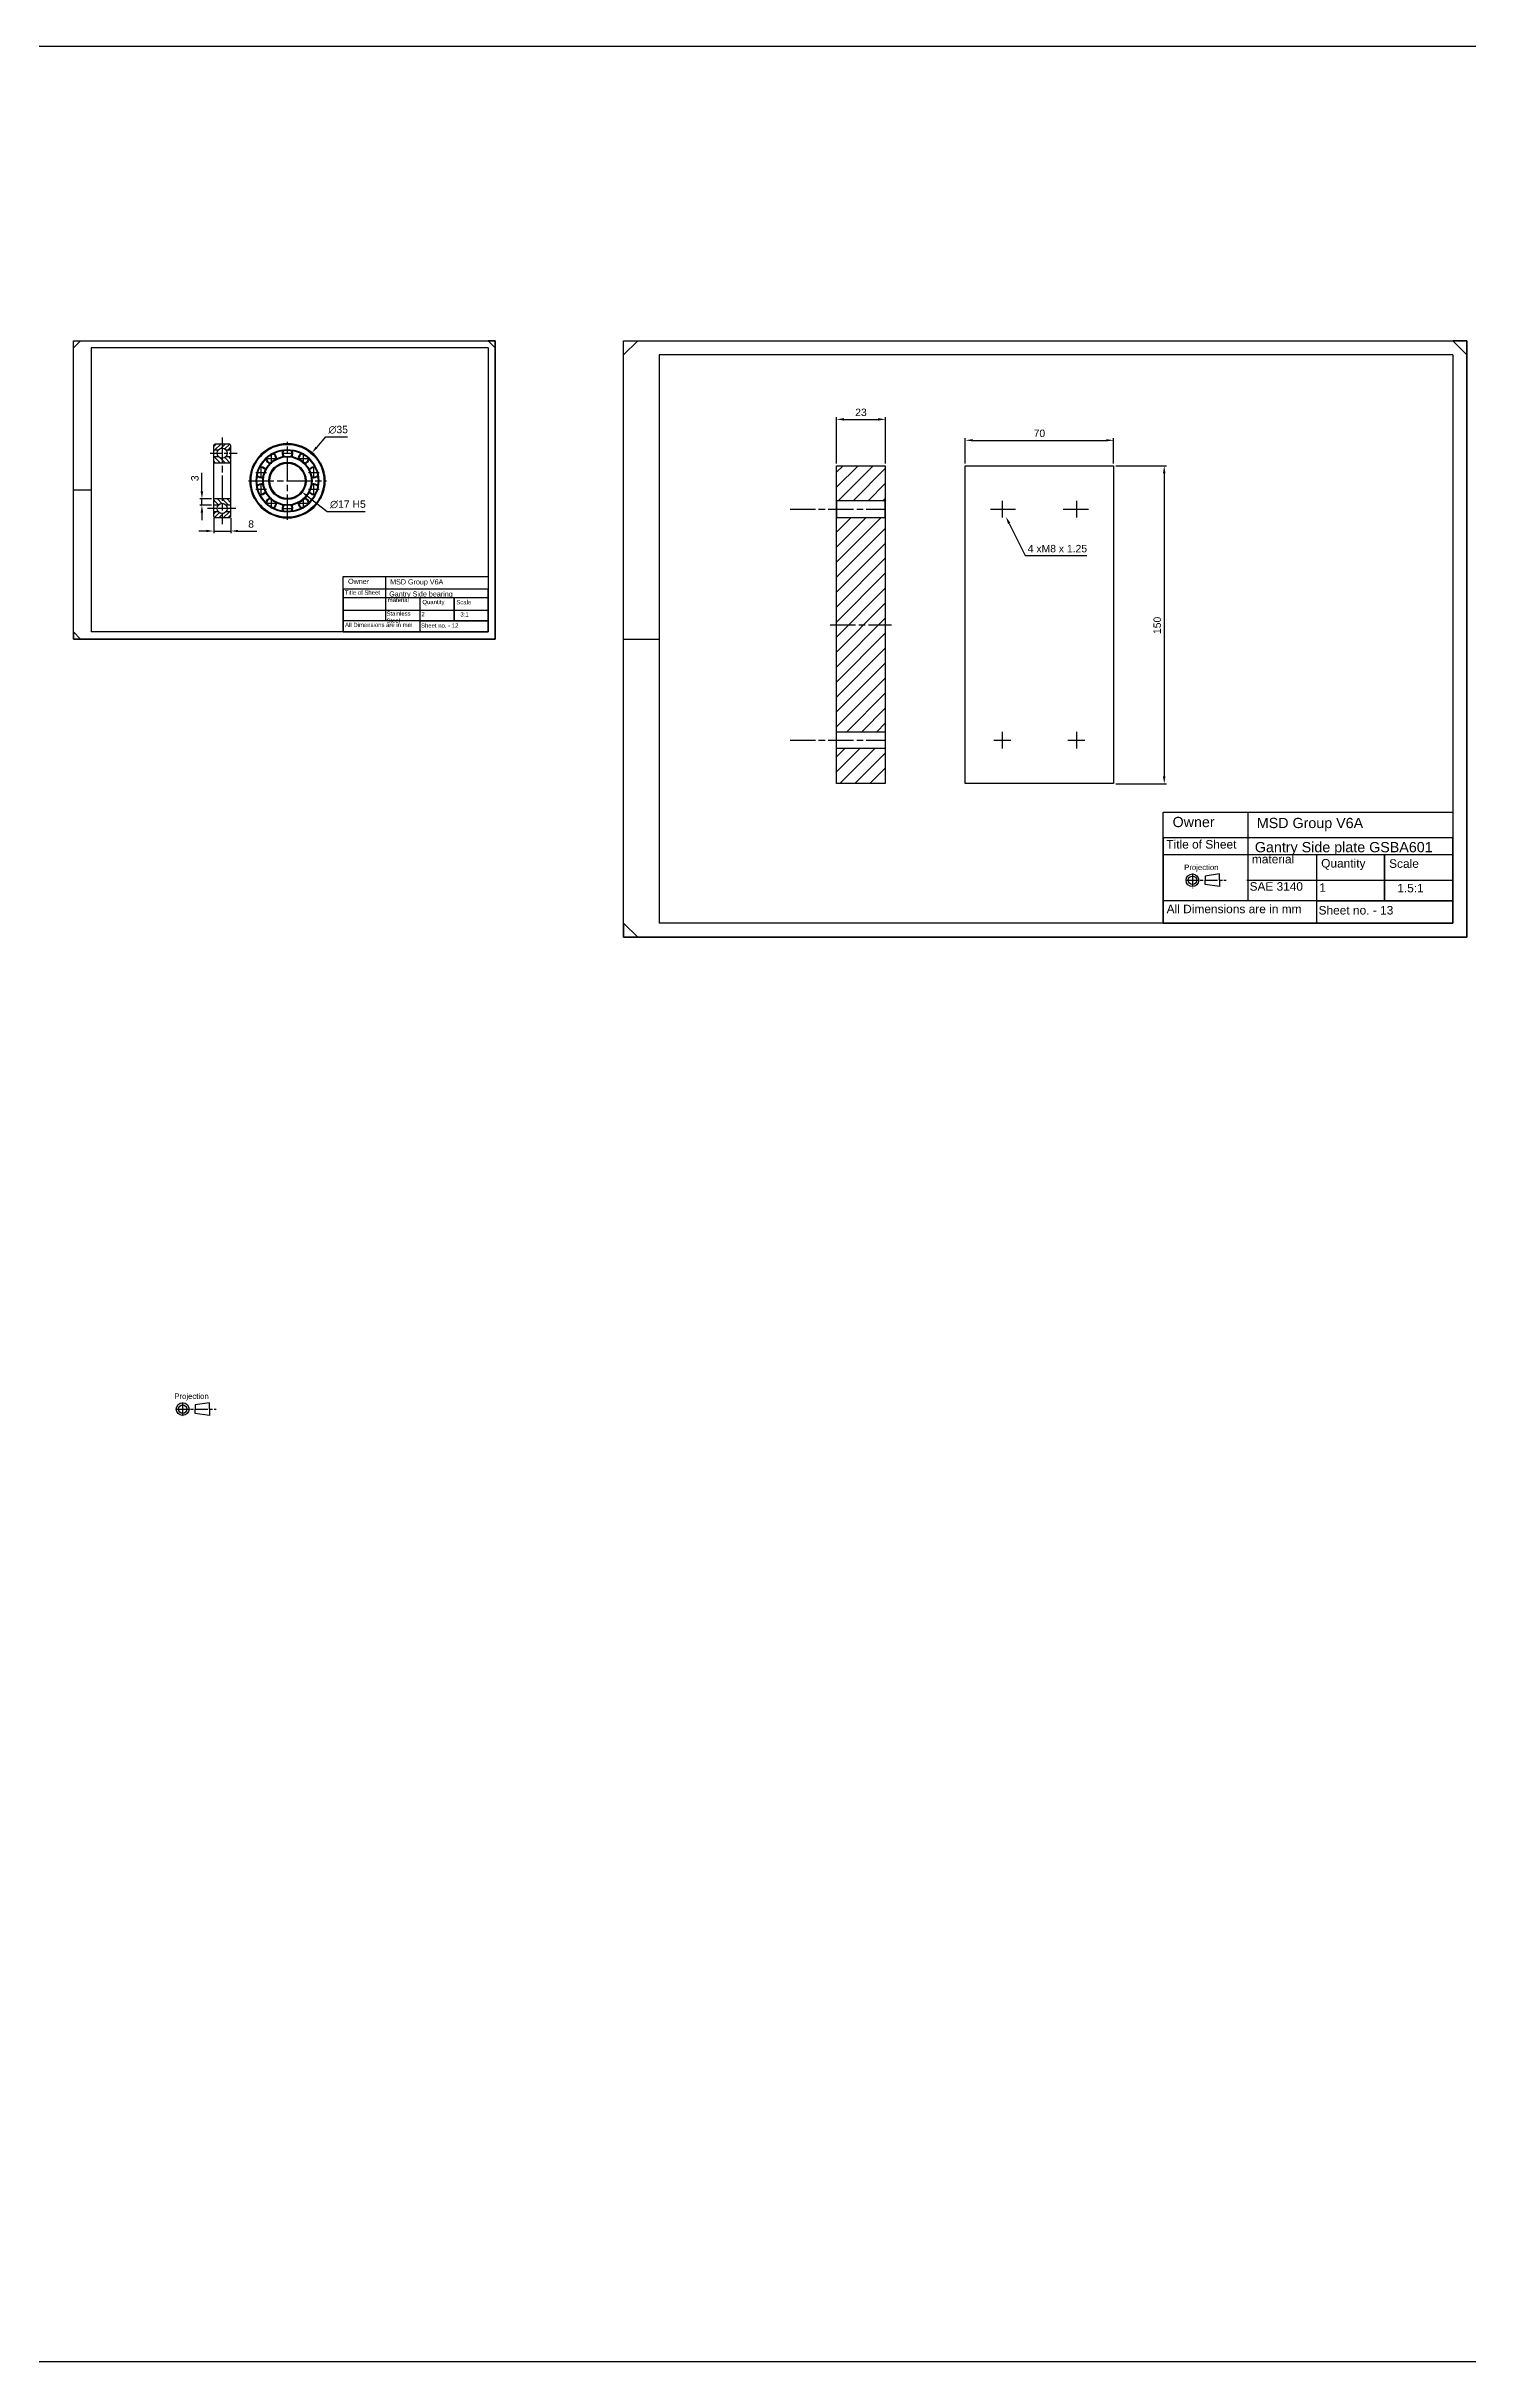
# Model space of a CAD drawing. Header units: millimetres. Extents: x -15074 to 21675, y -7568 to 6574.
# Drawn here: x -175 to 496, y 1536 to 2629 of the extents above; entities that cross this region are included whole.
import ezdxf

# ---------------------------------------------------------------- set-up
doc = ezdxf.new("R2010")
doc.units = ezdxf.units.MM
doc.linetypes.add('AM_ISO08W050', pattern=[18, 12, -1.5, 3, -1.5])
doc.linetypes.add('AM_ISO08W050x2', pattern=[9, 6, -0.75, 1.5, -0.75])
for name, color, linetype, lineweight in [('AM_0', 7, 'Continuous', 50), ('AM_4', 92, 'Continuous', 25), ('AM_5', 250, 'Continuous', 25), ('AM_7', 142, 'AM_ISO08W050', 25), ('AM_8', 1, 'Continuous', 25)]:
    doc.layers.add(name, color=color, linetype=linetype, lineweight=lineweight)
doc.styles.get("Standard").update_dxf_attribs({"font": 'arial.ttf'})
doc.dimstyles.new('AM_ISO$0', dxfattribs={"dimtxt": 3.5, "dimasz": 3.5, "dimexe": 1, "dimexo": 1, "dimgap": 1.5, "dimtad": 1, "dimdsep": 46, "dimtxsty": 'Standard', "dimcen": 0, "dimclrd": 256, "dimclre": 256, "dimclrt": 250, "dimadec": 0, "dimazin": 2, "dimtp": 0.1, "dimtm": 0.1, "dimtfac": 0.71, "dimtdec": 3, "dimtmove": 0, "dimatfit": 3, "dimfxl": 1, "dimlwd": -1, "dimlwe": -1, "dimarcsym": 1})
doc.dimstyles.new('AM_ISO$3', dxfattribs={"dimtxt": 3.5, "dimasz": 3.5, "dimexe": 1, "dimexo": 1, "dimgap": 1.5, "dimtad": 1, "dimtoh": 1, "dimdsep": 46, "dimtxsty": 'Standard', "dimcen": 0, "dimclrd": 256, "dimclre": 256, "dimclrt": 250, "dimadec": 0, "dimazin": 2, "dimtp": 0.1, "dimtm": 0.1, "dimtfac": 0.71, "dimtdec": 3, "dimtofl": 0, "dimtmove": 0, "dimatfit": 0, "dimfxl": 1, "dimlwd": -1, "dimlwe": -1, "dimarcsym": 1})
pattern_1 = [(45, (-106.8494, 63.4972), (-1.0606602, 1.0606602), [])]
pattern_2 = [(135, (-106.8494, 63.4972), (-1.145513, -1.145513), [])]
pattern_3 = [(45, (-348.963, -0.262), (-3.535534, 3.535534), [])]

# ---------------------------------------------------------------- blocks, each defined once
blk = doc.blocks.new('1_SKF_16003_PART3_1_0_in_SKF_16003_2')
at = {"layer": 'AM_0'}
for start, end in [(352.7472, 74.445), (177.555, 259.2528)]:
    blk.add_arc((-7.6, 10.5), 2.38, start, end, dxfattribs=at)
at = {"layer": 'AM_7'}
for p, q in [((-7.6, 8), (-7.6, 13)), ((-10.1, 10.5), (-5.1, 10.5))]:
    blk.add_line(p, q, dxfattribs=at)
blk = doc.blocks.new('2_SKF_16003_PART3_2_0_in_SKF_16003_2')
at = {"layer": 'AM_0'}
for start, end in [(213.555, 295.2528), (28.7472, 110.445)]:
    blk.add_arc((-12.4, 4), 2.38, start, end, dxfattribs=at)
at = {"layer": 'AM_7'}
for p, q in [((-14.9, 4), (-9.9, 4)), ((-12.4, 1.5), (-12.4, 6.5))]:
    blk.add_line(p, q, dxfattribs=at)
blk = doc.blocks.new('3_SKF_16003_PART3_3_0_in_SKF_16003_2')
at = {"layer": 'AM_0'}
for start, end in [(64.7472, 146.445), (249.555, 331.2528)]:
    blk.add_arc((-12.4, -4), 2.38, start, end, dxfattribs=at)
at = {"layer": 'AM_7'}
for p, q in [((-14.9, -4), (-9.9, -4)), ((-12.4, -6.5), (-12.4, -1.5))]:
    blk.add_line(p, q, dxfattribs=at)
blk = doc.blocks.new('4_SKF_16003_PART3_4_0_in_SKF_16003_2')
at = {"layer": 'AM_0'}
for start, end in [(100.7472, 182.445), (285.555, 7.2528)]:
    blk.add_arc((-7.6, -10.5), 2.38, start, end, dxfattribs=at)
at = {"layer": 'AM_7'}
for p, q in [((-10.1, -10.5), (-5.1, -10.5)), ((-7.6, -13), (-7.6, -8))]:
    blk.add_line(p, q, dxfattribs=at)
blk = doc.blocks.new('5_SKF_16003_PART3_5_0_in_SKF_16003_2')
at = {"layer": 'AM_0'}
for start, end in [(136.74717546, 218.44496754), (321.55503246, 43.25282454)]:
    blk.add_arc((0, -13), 2.381, start, end, dxfattribs=at)
at = {"layer": 'AM_7'}
blk.add_line((-2.50005, -13), (2.50005, -13), dxfattribs=at)
blk = doc.blocks.new('6_SKF_16003_PART3_6_0_in_SKF_16003_2')
at = {"layer": 'AM_0'}
for start, end in [(172.7472, 254.445), (357.555, 79.2528)]:
    blk.add_arc((7.6, -10.5), 2.38, start, end, dxfattribs=at)
at = {"layer": 'AM_7'}
for p, q in [((5.1, -10.5), (10.1, -10.5)), ((7.6, -13), (7.6, -8))]:
    blk.add_line(p, q, dxfattribs=at)
blk = doc.blocks.new('7_SKF_16003_PART3_7_0_in_SKF_16003_2')
at = {"layer": 'AM_0'}
for start, end in [(208.7472, 290.445), (33.555, 115.2528)]:
    blk.add_arc((12.4, -4), 2.38, start, end, dxfattribs=at)
at = {"layer": 'AM_7'}
for p, q in [((9.9, -4), (14.9, -4)), ((12.4, -6.5), (12.4, -1.5))]:
    blk.add_line(p, q, dxfattribs=at)
blk = doc.blocks.new('8_SKF_16003_PART3_8_0_in_SKF_16003_2')
at = {"layer": 'AM_0'}
for start, end in [(69.555, 151.2528), (244.7472, 326.445)]:
    blk.add_arc((12.4, 4), 2.38, start, end, dxfattribs=at)
at = {"layer": 'AM_7'}
for p, q in [((9.9, 4), (14.9, 4)), ((12.4, 1.5), (12.4, 6.5))]:
    blk.add_line(p, q, dxfattribs=at)
blk = doc.blocks.new('9_SKF_16003_PART3_9_0_in_SKF_16003_2')
at = {"layer": 'AM_0'}
for start, end in [(105.555, 187.2528), (280.7472, 2.445)]:
    blk.add_arc((7.6, 10.5), 2.38, start, end, dxfattribs=at)
at = {"layer": 'AM_7'}
for p, q in [((7.6, 8), (7.6, 13)), ((5.1, 10.5), (10.1, 10.5))]:
    blk.add_line(p, q, dxfattribs=at)
blk = doc.blocks.new('10_SKF_16003_PART3_10_0_in_SKF_16003_2')
at = {"layer": 'AM_0'}
for start, end in [(141.55503246, 223.25282454), (316.74717546, 38.44496754)]:
    blk.add_arc((0, 13), 2.381, start, end, dxfattribs=at)
at = {"layer": 'AM_7'}
blk.add_line((-2.50005, 13), (2.50005, 13), dxfattribs=at)
blk = doc.blocks.new('11_SKF_16003_PART2_0_in_SKF_16003_2')
at = {"layer": 'AM_0'}
for radius in [17.5, 14.6]:
    blk.add_circle((0, 0), radius, dxfattribs=at)
at = {"layer": 'AM_4'}
for radius in [17.2, 14.7]:
    blk.add_circle((0, 0), radius, dxfattribs=at)
at = {"layer": 'AM_7'}
for p, q in [((0, -18.375), (0, 18.375)), ((-18.375, 0), (18.375, 0))]:
    blk.add_line(p, q, dxfattribs=at)
blk = doc.blocks.new('12_SKF_16003_PART1_0_in_SKF_16003_2')
at = {"layer": 'AM_0'}
for radius in [11.5, 8.5]:
    blk.add_circle((0, 0), radius, dxfattribs=at)
at = {"layer": 'AM_4'}
for radius in [11.4, 8.8]:
    blk.add_circle((0, 0), radius, dxfattribs=at)
blk = doc.blocks.new('*D185')
at = {"layer": 'AM_5', "linetype": 'ByBlock', "transparency": 16777216}
for p, q in [((-47.2, 2439.4), (-43, 2444.3)), ((-43, 2444.3), (-32.7, 2444.3))]:
    blk.add_line(p, q, dxfattribs=at)
at = {"layer": 'AM_5', "transparency": 16777216}
blk.add_solid([(-47.7, 2439.8), (-46.8, 2439.1), (-49.5, 2436.8)], dxfattribs=at)
at = {"layer": 'Defpoints', "color": 0, "transparency": 16777216}
for p in [(-49.5, 2436.8), (-72.5, 2410.4)]:
    blk.add_point(p, dxfattribs=at)
at = {"layer": 'AM_5', "color": 250, "transparency": 16777216, "insert": (-37.1, 2447.7), "char_height": 3.5, "attachment_point": 5}
blk.add_mtext('∅35', dxfattribs=at)
blk = doc.blocks.new('*D186')
at = {"layer": 'AM_5', "linetype": 'ByBlock', "transparency": 16777216}
for p, q in [((-51.5, 2416.3), (-42.3, 2409.2)), ((-42.3, 2409.2), (-24.3, 2409.2))]:
    blk.add_line(p, q, dxfattribs=at)
at = {"layer": 'AM_5', "transparency": 16777216}
blk.add_solid([(-51.2, 2416.8), (-51.9, 2415.8), (-54.3, 2418.4)], dxfattribs=at)
at = {"layer": 'Defpoints', "color": 0, "transparency": 16777216}
for p in [(-67.8, 2428.8), (-54.3, 2418.4)]:
    blk.add_point(p, dxfattribs=at)
at = {"layer": 'AM_5', "color": 250, "transparency": 16777216, "insert": (-32.5, 2412.5), "char_height": 3.5, "attachment_point": 5}
blk.add_mtext('∅17{}{\\C250; H5}', dxfattribs=at)
blk = doc.blocks.new('*D187')
at = {"layer": 'AM_5', "linetype": 'ByBlock', "transparency": 16777216}
for p, q in [((-95.8, 2406.1), (-95.8, 2398.9)), ((-87.8, 2406.1), (-87.8, 2398.9)), ((-99.3, 2399.9), (-102.8, 2399.9)), ((-95.8, 2399.9), (-87.8, 2399.9)), ((-84.3, 2399.9), (-75.5, 2399.9))]:
    blk.add_line(p, q, dxfattribs=at)
at = {"layer": 'AM_5', "transparency": 16777216}
for points in [[(-99.3, 2400.5), (-99.3, 2399.4), (-95.8, 2399.9)], [(-84.3, 2400.5), (-84.3, 2399.4), (-87.8, 2399.9)]]:
    blk.add_solid(points, dxfattribs=at)
at = {"layer": 'Defpoints', "color": 0, "transparency": 16777216}
for p in [(-95.8, 2407.1), (-87.8, 2407.1), (-87.8, 2399.9)]:
    blk.add_point(p, dxfattribs=at)
at = {"layer": 'AM_5', "color": 250, "transparency": 16777216, "insert": (-78.2, 2403.2), "char_height": 3.5, "attachment_point": 5}
blk.add_mtext('8', dxfattribs=at)
blk = doc.blocks.new('*D188')
at = {"layer": 'AM_5', "linetype": 'ByBlock', "transparency": 16777216}
for p, q in [((-101.4, 2418.6), (-101.4, 2427.4)), ((-96.8, 2415.1), (-102.4, 2415.1)), ((-101.4, 2412.1), (-101.4, 2415.1)), ((-96.8, 2412.1), (-102.4, 2412.1)), ((-101.4, 2408.6), (-101.4, 2405.1))]:
    blk.add_line(p, q, dxfattribs=at)
at = {"layer": 'AM_5', "transparency": 16777216}
for points in [[(-102, 2418.6), (-100.8, 2418.6), (-101.4, 2415.1)], [(-102, 2408.6), (-100.8, 2408.6), (-101.4, 2412.1)]]:
    blk.add_solid(points, dxfattribs=at)
at = {"layer": 'Defpoints', "color": 0, "transparency": 16777216}
for p in [(-101.4, 2415.1), (-95.8, 2415.1), (-95.8, 2412.1)]:
    blk.add_point(p, dxfattribs=at)
at = {"layer": 'AM_5', "color": 250, "transparency": 16777216, "insert": (-104.7, 2424.8), "char_height": 3.5, "attachment_point": 5, "rotation": 90}
blk.add_mtext('3', dxfattribs=at)
blk = doc.blocks.new('*D189')
at = {"layer": 'AM_5', "linetype": 'ByBlock', "transparency": 16777216}
for p, q in [((198.1, 2431.7), (198.1, 2453.6)), ((201.6, 2452.6), (217.6, 2452.6)), ((221.1, 2431.7), (221.1, 2453.6))]:
    blk.add_line(p, q, dxfattribs=at)
at = {"layer": 'AM_5', "transparency": 16777216}
for points in [[(201.6, 2453.2), (201.6, 2452), (198.1, 2452.6)], [(217.6, 2453.2), (217.6, 2452), (221.1, 2452.6)]]:
    blk.add_solid(points, dxfattribs=at)
at = {"layer": 'Defpoints', "color": 0, "transparency": 16777216}
for p in [(221.1, 2452.6), (198.1, 2430.7), (221.1, 2430.7)]:
    blk.add_point(p, dxfattribs=at)
at = {"layer": 'AM_5', "color": 250, "transparency": 16777216, "insert": (209.6, 2455.9), "char_height": 3.5, "attachment_point": 5}
blk.add_mtext('23', dxfattribs=at)
blk = doc.blocks.new('*D190')
at = {"layer": 'AM_5', "linetype": 'ByBlock', "transparency": 16777216}
for p, q in [((258.8, 2431.7), (258.8, 2443.7)), ((262.3, 2442.7), (325.3, 2442.7)), ((328.8, 2431.7), (328.8, 2443.7))]:
    blk.add_line(p, q, dxfattribs=at)
at = {"layer": 'AM_5', "transparency": 16777216}
for points in [[(262.3, 2443.3), (262.3, 2442.2), (258.8, 2442.7)], [(325.3, 2443.3), (325.3, 2442.2), (328.8, 2442.7)]]:
    blk.add_solid(points, dxfattribs=at)
at = {"layer": 'Defpoints', "color": 0, "transparency": 16777216}
for p in [(328.8, 2442.7), (258.8, 2430.7), (328.8, 2430.7)]:
    blk.add_point(p, dxfattribs=at)
at = {"layer": 'AM_5', "color": 250, "transparency": 16777216, "insert": (293.8, 2446), "char_height": 3.5, "attachment_point": 5}
blk.add_mtext('70', dxfattribs=at)
blk = doc.blocks.new('*D191')
at = {"layer": 'AM_5', "linetype": 'ByBlock', "transparency": 16777216}
for p, q in [((329.8, 2430.7), (353.7, 2430.7)), ((352.7, 2427.2), (352.7, 2284.2)), ((329.8, 2280.7), (353.7, 2280.7))]:
    blk.add_line(p, q, dxfattribs=at)
at = {"layer": 'AM_5', "transparency": 16777216}
for points in [[(352.1, 2427.2), (353.3, 2427.2), (352.7, 2430.7)], [(352.1, 2284.2), (353.3, 2284.2), (352.7, 2280.7)]]:
    blk.add_solid(points, dxfattribs=at)
at = {"layer": 'Defpoints', "color": 0, "transparency": 16777216}
for p in [(328.8, 2430.7), (328.8, 2280.7), (352.7, 2280.7)]:
    blk.add_point(p, dxfattribs=at)
at = {"layer": 'AM_5', "color": 250, "transparency": 16777216, "insert": (349.4, 2355.4), "char_height": 3.5, "attachment_point": 5, "rotation": 90}
blk.add_mtext('150', dxfattribs=at)
blk = doc.blocks.new('*D192')
at = {"layer": 'AM_5', "linetype": 'ByBlock', "transparency": 16777216}
for p, q in [((279.5, 2403.5), (287, 2388.3)), ((287, 2388.3), (316.2, 2388.3))]:
    blk.add_line(p, q, dxfattribs=at)
at = {"layer": 'AM_5', "transparency": 16777216}
blk.add_solid([(280.1, 2403.8), (279, 2403.2), (278, 2406.6)], dxfattribs=at)
at = {"layer": 'Defpoints', "color": 0, "transparency": 16777216}
for p in [(274.5, 2413.8), (278, 2406.6)]:
    blk.add_point(p, dxfattribs=at)
at = {"layer": 'AM_5', "color": 250, "transparency": 16777216, "insert": (302.3, 2391.6), "char_height": 3.5, "attachment_point": 5}
blk.add_mtext('4 xM8 x 1.25', dxfattribs=at)

msp = doc.modelspace()

# ---------------------------------------------------------------- hatches: boundary and pattern name
at = {"layer": 'AM_8', "true_color": 0x000000}
h = msp.add_hatch(dxfattribs=at)
h.set_pattern_fill('_U', color=18, scale=1.5, angle=45, style=0, pattern_type=0)
h.set_pattern_definition(pattern_1)
edge = h.paths.add_edge_path()
edge.add_line((-95.834, 2440.106), (-95.834, 2438.206))
edge.add_line((-95.834, 2438.206), (-93.597, 2438.206))
edge.add_arc((-91.834, 2436.606), 2.381, 42.220574, 137.779426, ccw=False)
edge.add_line((-90.07, 2438.206), (-87.834, 2438.206))
edge.add_line((-87.834, 2438.206), (-87.834, 2440.106))
edge.add_arc((-88.834, 2440.106), 1, 0, 90)
edge.add_line((-88.834, 2441.106), (-94.834, 2441.106))
edge.add_arc((-94.834, 2440.106), 1, 90, 180)
h = msp.add_hatch(dxfattribs=at)
h.set_pattern_fill('_U', color=18, scale=1.62, angle=135, style=0, pattern_type=0)
h.set_pattern_definition(pattern_2)
edge = h.paths.add_edge_path()
edge.add_line((-95.834, 2435.106), (-95.834, 2432.106))
edge.add_line((-95.834, 2432.106), (-87.834, 2432.106))
edge.add_line((-87.834, 2432.106), (-87.834, 2435.106))
edge.add_line((-87.834, 2435.106), (-89.985, 2435.106))
edge.add_arc((-91.834, 2436.606), 2.381, 219.049193, 320.950807, ccw=False)
edge.add_line((-93.683, 2435.106), (-95.834, 2435.106))
h = msp.add_hatch(dxfattribs=at)
h.set_pattern_fill('_U', color=18, scale=5, angle=45, style=0, pattern_type=0)
h.set_pattern_definition(pattern_3)
h.paths.add_polyline_path([(221.074, 2430.74), (198.074, 2430.74), (198.074, 2414.24), (221.074, 2414.24)])
h = msp.add_hatch(dxfattribs=at)
h.set_pattern_fill('_U', color=18, scale=1.62, angle=135, style=0, pattern_type=0)
h.set_pattern_definition(pattern_2)
edge = h.paths.add_edge_path()
edge.add_line((-89.985, 2412.106), (-87.834, 2412.106))
edge.add_line((-87.834, 2412.106), (-87.834, 2415.106))
edge.add_line((-87.834, 2415.106), (-95.834, 2415.106))
edge.add_line((-95.834, 2415.106), (-95.834, 2412.106))
edge.add_line((-95.834, 2412.106), (-93.683, 2412.106))
edge.add_arc((-91.834, 2410.606), 2.381, 39.049193, 140.950807, ccw=False)
h = msp.add_hatch(dxfattribs=at)
h.set_pattern_fill('_U', color=18, scale=1.5, angle=45, style=0, pattern_type=0)
h.set_pattern_definition(pattern_1)
edge = h.paths.add_edge_path()
edge.add_line((-87.834, 2407.106), (-87.834, 2409.006))
edge.add_line((-87.834, 2409.006), (-90.07, 2409.006))
edge.add_arc((-91.834, 2410.606), 2.381, 222.220574, 317.779426, ccw=False)
edge.add_line((-93.597, 2409.006), (-95.834, 2409.006))
edge.add_line((-95.834, 2409.006), (-95.834, 2407.106))
edge.add_arc((-94.834, 2407.106), 1, 180, 270)
edge.add_line((-94.834, 2406.106), (-88.834, 2406.106))
edge.add_arc((-88.834, 2407.106), 1, 270, 360)
h = msp.add_hatch(dxfattribs=at)
h.set_pattern_fill('_U', color=18, scale=5, angle=45, style=0, pattern_type=0)
h.set_pattern_definition(pattern_3)
h.paths.add_polyline_path([(198.074, 2406.24), (198.074, 2305.24), (221.074, 2305.24), (221.074, 2406.24)])
h = msp.add_hatch(dxfattribs=at)
h.set_pattern_fill('_U', color=18, scale=5, angle=45, style=0, pattern_type=0)
h.set_pattern_definition(pattern_3)
h.paths.add_polyline_path([(198.074, 2297.24), (198.074, 2280.74), (221.074, 2280.74), (221.074, 2297.24)])

# ---------------------------------------------------------------- linework, layer by layer
for p, q in [((-161.979, 2486.325), (-158.629, 2489.675)), ((-153.604, 2486.325), (-153.604, 2482.975)), ((37.011, 2486.325), (33.661, 2489.675)), ((33.661, 2486.325), (33.661, 2482.975)), ((97.555, 2482.975), (104.255, 2489.675)), ((114.305, 2482.975), (114.305, 2476.275)), ((495.535, 2482.975), (488.835, 2489.675)), ((488.835, 2482.975), (488.835, 2476.275)), ((258.759, 2430.74), (276.259, 2430.74)), ((-161.979, 2419.325), (-153.604, 2419.325)), ((-161.979, 2352.325), (-158.629, 2348.975)), ((1.501, 2357.551), (1.501, 2352.325)), ((97.555, 2348.975), (114.305, 2348.975)), ((366.029, 2235.143), (366.029, 2235.143)), ((366.029, 2235.143), (366.029, 2235.143)), ((378.748, 2238.137), (371.991, 2237.13)), ((378.748, 2232.15), (371.991, 2233.157)), ((378.748, 2237.13), (378.748, 2238.137)), ((378.748, 2233.157), (378.748, 2232.15)), ((424.515, 2225.427), (424.515, 2214.975)), ((97.555, 2214.975), (104.255, 2208.275)), ((-97.764, 1988.628), (-104.521, 1987.621)), ((-97.764, 1987.621), (-97.764, 1988.628)), ((-110.483, 1985.635), (-110.483, 1985.635)), ((-110.483, 1985.635), (-110.483, 1985.635)), ((-97.764, 1982.641), (-104.521, 1983.648)), ((-97.764, 1983.648), (-97.764, 1982.641))]:
    msp.add_line(p, q)
for points in [[(-788.894, 2628.605), (1889.876, 2628.605), (1889.876, 1536.233), (-788.894, 1536.233)], [(-161.979, 2489.675), (37.011, 2489.675), (37.011, 2348.975), (-161.979, 2348.975)], [(97.555, 2489.675), (495.535, 2489.675), (495.535, 2208.275), (97.555, 2208.275)], [(-95.834, 2432.106), (-87.834, 2432.106), (-87.834, 2415.106), (-95.834, 2415.106)], [(198.074, 2430.74), (221.074, 2430.74), (221.074, 2280.74), (198.074, 2280.74)], [(258.759, 2430.74), (328.759, 2430.74), (328.759, 2280.74), (258.759, 2280.74)], [(198.074, 2406.24), (221.074, 2406.24), (221.074, 2414.24), (198.074, 2414.24)], [(-34.679, 2378.455), (33.661, 2378.455), (33.661, 2352.325), (-34.679, 2352.325)], [(-34.679, 2352.325), (33.661, 2352.325), (33.661, 2372.425), (-34.679, 2372.425)], [(-34.679, 2352.325), (33.661, 2352.325), (33.661, 2368.405), (-34.679, 2368.405)], [(-34.679, 2352.325), (33.661, 2352.325), (33.661, 2362.375), (-34.679, 2362.375)], [(17.581, 2368.405), (1.501, 2368.405), (1.501, 2357.551), (17.581, 2357.551)], [(33.661, 2368.405), (17.581, 2368.405), (17.581, 2357.551), (33.661, 2357.551)], [(-34.679, 2352.325), (33.661, 2352.325), (33.661, 2357.551), (-34.679, 2357.551)], [(198.074, 2305.24), (221.074, 2305.24), (221.074, 2297.24), (198.074, 2297.24)], [(352.155, 2267.235), (488.835, 2267.235), (488.835, 2214.975), (352.155, 2214.975)], [(352.155, 2214.975), (488.835, 2214.975), (488.835, 2255.175), (352.155, 2255.175)], [(352.155, 2214.975), (488.835, 2214.975), (488.835, 2247.135), (352.155, 2247.135)], [(456.675, 2247.135), (424.515, 2247.135), (424.515, 2225.427), (456.675, 2225.427)], [(488.835, 2247.135), (456.675, 2247.135), (456.675, 2225.427), (488.835, 2225.427)], [(352.155, 2214.975), (488.835, 2214.975), (488.835, 2225.427), (352.155, 2225.427)]]:
    msp.add_lwpolyline(points, close=True)
for points in [[(-153.604, 2348.975), (-161.979, 2348.975), (-161.979, 2489.675), (-153.604, 2489.675)], [(-161.979, 2486.325), (-161.979, 2489.675), (37.011, 2489.675), (37.011, 2486.325)], [(-153.604, 2486.325), (-153.604, 2352.325)], [(33.661, 2486.325), (-153.604, 2486.325)], [(33.661, 2348.975), (37.011, 2348.975), (37.011, 2489.675), (33.661, 2489.675)], [(33.661, 2486.325), (33.661, 2352.325)], [(114.305, 2208.275), (97.555, 2208.275), (97.555, 2489.675), (114.305, 2489.675)], [(97.555, 2482.975), (97.555, 2489.675), (495.535, 2489.675), (495.535, 2482.975)], [(114.305, 2482.975), (114.305, 2214.975)], [(488.835, 2482.975), (114.305, 2482.975)], [(488.835, 2208.275), (495.535, 2208.275), (495.535, 2489.675), (488.835, 2489.675)], [(488.835, 2482.975), (488.835, 2214.975)], [(-93.597, 2409.006), (-95.834, 2409.006), (-95.834, 2438.206), (-93.597, 2438.206)], [(-90.07, 2438.206), (-87.834, 2438.206), (-87.834, 2409.006), (-90.07, 2409.006)], [(-93.683, 2412.106), (-95.834, 2412.106), (-95.834, 2435.106), (-93.683, 2435.106)], [(-89.985, 2435.106), (-87.834, 2435.106), (-87.834, 2412.106), (-89.985, 2412.106)], [(-14.579, 2357.551), (-14.579, 2378.455), (33.661, 2378.455), (33.661, 2352.325), (-14.579, 2352.325)], [(-161.979, 2352.325), (-161.979, 2348.975), (37.011, 2348.975), (37.011, 2352.325)], [(33.661, 2352.325), (-153.604, 2352.325)], [(392.355, 2225.427), (392.355, 2267.235), (488.835, 2267.235), (488.835, 2214.975), (392.355, 2214.975)], [(352.155, 2235.075), (352.155, 2214.975), (488.835, 2214.975), (488.835, 2235.075), (391.65, 2235.075)], [(371.991, 2237.13), (371.991, 2235.143)], [(371.991, 2233.157), (371.991, 2235.143)], [(378.748, 2235.143), (378.748, 2237.13)], [(378.748, 2235.143), (378.748, 2233.157)], [(97.555, 2214.975), (97.555, 2208.275), (495.535, 2208.275), (495.535, 2214.975)], [(488.835, 2214.975), (114.305, 2214.975)], [(-104.521, 1987.621), (-104.521, 1985.635)], [(-104.521, 1983.648), (-104.521, 1985.635)], [(-97.764, 1985.635), (-97.764, 1987.621)], [(-97.764, 1985.635), (-97.764, 1983.648)]]:
    msp.add_lwpolyline(points)
msp.add_lwpolyline([(-94.834, 2441.106), (-88.834, 2441.106, -0.41421356), (-87.834, 2440.106), (-87.834, 2407.106, -0.41421356), (-88.834, 2406.106), (-94.834, 2406.106, -0.41421356), (-95.834, 2407.106), (-95.834, 2440.106, -0.41421356)], format="xyb", close=True)
for centre, radius in [((-91.834, 2436.606), 2.381), ((-91.834, 2410.606), 2.381), ((366.029, 2235.143), 2.993), ((366.029, 2235.143), 1.986), ((-110.483, 1985.635), 2.993), ((-110.483, 1985.635), 1.986)]:
    msp.add_circle(centre, radius)
at = {"layer": 'AM_7', "linetype": 'AM_ISO08W050x2'}
for p, q in [((-97.578, 2436.606), (-84.834, 2436.606)), ((-85.457, 2410.614), (-98.834, 2410.606)), ((362.898, 2235.143), (381.879, 2235.143)), ((366.029, 2238.275), (366.029, 2231.494)), ((366.029, 2235.143), (366.029, 2235.143)), ((366.029, 2235.143), (366.029, 2235.143)), ((-110.483, 1988.766), (-110.483, 1981.986)), ((-113.614, 1985.635), (-94.633, 1985.635)), ((-110.483, 1985.635), (-110.483, 1985.635)), ((-110.483, 1985.635), (-110.483, 1985.635))]:
    msp.add_line(p, q, dxfattribs=at)
at = {"layer": 'AM_7'}
for p, q in [((-91.834, 2444.106), (-91.834, 2403.106)), ((276.259, 2414.24), (276.259, 2406.24)), ((311.259, 2414.24), (311.259, 2406.24)), ((176.127, 2410.24), (221.074, 2410.24)), ((270.753, 2410.237), (282.464, 2410.262)), ((304.978, 2410.24), (318.338, 2410.24)), ((195.074, 2355.74), (224.074, 2355.74)), ((276.259, 2305.24), (276.259, 2297.24)), ((311.259, 2305.24), (311.259, 2297.24)), ((176.127, 2301.24), (221.074, 2301.24)), ((272.259, 2301.24), (280.259, 2301.24)), ((307.259, 2301.24), (315.259, 2301.24))]:
    msp.add_line(p, q, dxfattribs=at)

# ---------------------------------------------------------------- block references
for name in ['11_SKF_16003_PART2_0_in_SKF_16003_2', '1_SKF_16003_PART3_1_0_in_SKF_16003_2', '10_SKF_16003_PART3_10_0_in_SKF_16003_2', '9_SKF_16003_PART3_9_0_in_SKF_16003_2', '2_SKF_16003_PART3_2_0_in_SKF_16003_2', '12_SKF_16003_PART1_0_in_SKF_16003_2', '8_SKF_16003_PART3_8_0_in_SKF_16003_2', '3_SKF_16003_PART3_3_0_in_SKF_16003_2', '4_SKF_16003_PART3_4_0_in_SKF_16003_2', '6_SKF_16003_PART3_6_0_in_SKF_16003_2', '7_SKF_16003_PART3_7_0_in_SKF_16003_2', '5_SKF_16003_PART3_5_0_in_SKF_16003_2']:
    msp.add_blockref(name, (-61.034, 2423.606))

# ---------------------------------------------------------------- texts
at = {"attachment_point": 1}
for s, width, gutter_width, heights, insert, char_height in [('Title of Sheet', 18.3443, 5.025, [0], (-33.915, 2371.898), 2.01), (' Owner', 16.95691, 5.025, [0], (-33.375, 2377.366), 2.412), ('Gantry Side bearing', 51.00244, 5.025, [0], (-13.027, 2371.436), 2.412), ('MSD Group V6A', 37.76767, 5.025, [0], (-12.565, 2377.135), 2.412), ('Stainless Steel', 15.03581, 6.25, [0], (-14.265, 2361.962), 2), ('material', 15.22161, 5.025, [0], (-13.721, 2368.405), 2.01), ('2', 13.88722, 6.25, [0], (2.181, 2361.701), 2), ('Quantity', 13.48845, 5.025, [0], (2.62, 2367.431), 2.01), ('Scale', 13.87384, 5.025, [0], (18.652, 2367.354), 2.01), ('\\pxi-3,l4,t4;3:1', 13.71729, 5.025, [0], (18.564, 2361.562), 2.01), ('All Dimensions are in mm', 38.80837, 5.025, [0], (-33.838, 2356.65), 2.01), ('Sheet no. - 12', 29.21213, 5.025, [0.728], (2.003, 2356.342), 2.01), (' Owner', 33.91382, 10.05, [0], (354.762, 2265.057), 4.824), ('MSD Group V6A', 75.53534, 10.05, [0], (396.384, 2264.594), 4.824), ('Title of Sheet', 36.68859, 10.05, [0], (353.683, 2254.121), 4.02), ('Gantry Side plate GSBA601', 102.00488, 10.05, [0], (395.459, 2253.197), 4.824), ('Projection', 23.90215, 13.046, [0], (362.104, 2242.556), 2.6093), ('material', 30.44321, 10.05, [0], (394.072, 2247.135), 4.02), ('Quantity', 26.9769, 10.05, [0], (426.752, 2245.187), 4.02), ('Scale', 27.74767, 10.05, [0], (458.816, 2245.033), 4.02), ('SAE 3140', 30.07162, 12.5, [0], (392.983, 2234.248), 4), ('1', 27.77444, 12.5, [0], (425.874, 2233.726), 4), ('\\pxi-3,l4,t4;1.5:1', 27.43458, 10.05, [0], (458.642, 2233.449), 4.02), ('All Dimensions are in mm', 77.61674, 10.05, [0], (353.837, 2223.624), 4.02), ('Sheet no. - 13', 58.42427, 10.05, [1.456], (425.519, 2223.008), 4.02), ('Projection', 23.90215, 13.046, [0], (-114.408, 1993.047), 2.6093)]:
    msp.add_mtext_dynamic_manual_height_columns(s, width=width, gutter_width=gutter_width, heights=heights, dxfattribs=dict(at, insert=insert, char_height=char_height))

# ---------------------------------------------------------------- dimensions: what is measured, and where the dimension line sits
at = {"layer": 'AM_5'}
for base, p1, p2, angle, picture, middle in [((221.074, 2452.632), (198.074, 2430.74), (221.074, 2430.74), 0, '*D189', (209.574, 2455.921)), ((-101.375, 2415.106), (-95.834, 2412.106), (-95.834, 2415.106), 90, '*D188', (-104.664, 2424.752))]:
    dim = msp.add_linear_dim(base=base, p1=p1, p2=p2, angle=angle, dimstyle='AM_ISO$0', override={"dimpost": ''}, dxfattribs=at)
    dim.commit()
    dim.dimension.update_dxf_attribs({"geometry": picture, "text_midpoint": middle})
dim = msp.add_diameter_dim_2p(p1=(-72.526, 2410.408), p2=(-49.541, 2436.803), dimstyle='AM_ISO$3', override={"dimpost": ''}, dxfattribs=at)
dim.commit()
dim.dimension.update_dxf_attribs({"geometry": '*D185', "text_midpoint": (-37.096, 2444.291), "dimtype": 163})
dim = msp.add_linear_dim(base=(328.759, 2442.74), p1=(258.759, 2430.74), p2=(328.759, 2430.74), angle=0, dimstyle='AM_ISO$0', dxfattribs=at)
dim.commit()
dim.dimension.update_dxf_attribs({"geometry": '*D190', "text_midpoint": (293.759, 2446.027)})
dim = msp.add_diameter_dim_2p(p1=(-67.77, 2428.789), p2=(-54.297, 2418.422), text='<>{}{\\C250; H5}', dimstyle='AM_ISO$3', override={"dimtp": 0.1, "dimtm": 0.1, "dimtdec": 3, "dimtzin": 8}, dxfattribs=at)
dim.commit()
dim.dimension.update_dxf_attribs({"geometry": '*D186', "text_midpoint": (-32.535, 2409.163), "dimtype": 163})
for base, p1, p2, angle, picture, middle in [((352.721, 2280.74), (328.759, 2430.74), (328.759, 2280.74), 90, '*D191', (352.721, 2355.359)), ((-87.834, 2399.945), (-95.834, 2407.106), (-87.834, 2407.106), 0, '*D187', (-78.181, 2399.945))]:
    dim = msp.add_linear_dim(base=base, p1=p1, p2=p2, angle=angle, dimstyle='AM_ISO$0', dxfattribs=at)
    dim.commit()
    dim.dimension.update_dxf_attribs({"geometry": picture, "text_midpoint": middle, "dimtype": 160})
dim = msp.add_diameter_dim_2p(p1=(274.507, 2413.836), p2=(278.011, 2406.644), text='4 xM8 x 1.25', dimstyle='AM_ISO$3', dxfattribs=at)
dim.commit()
dim.dimension.update_dxf_attribs({"geometry": '*D192', "text_midpoint": (302.322, 2388.288), "dimtype": 163})

doc.saveas('drawing.dxf')
